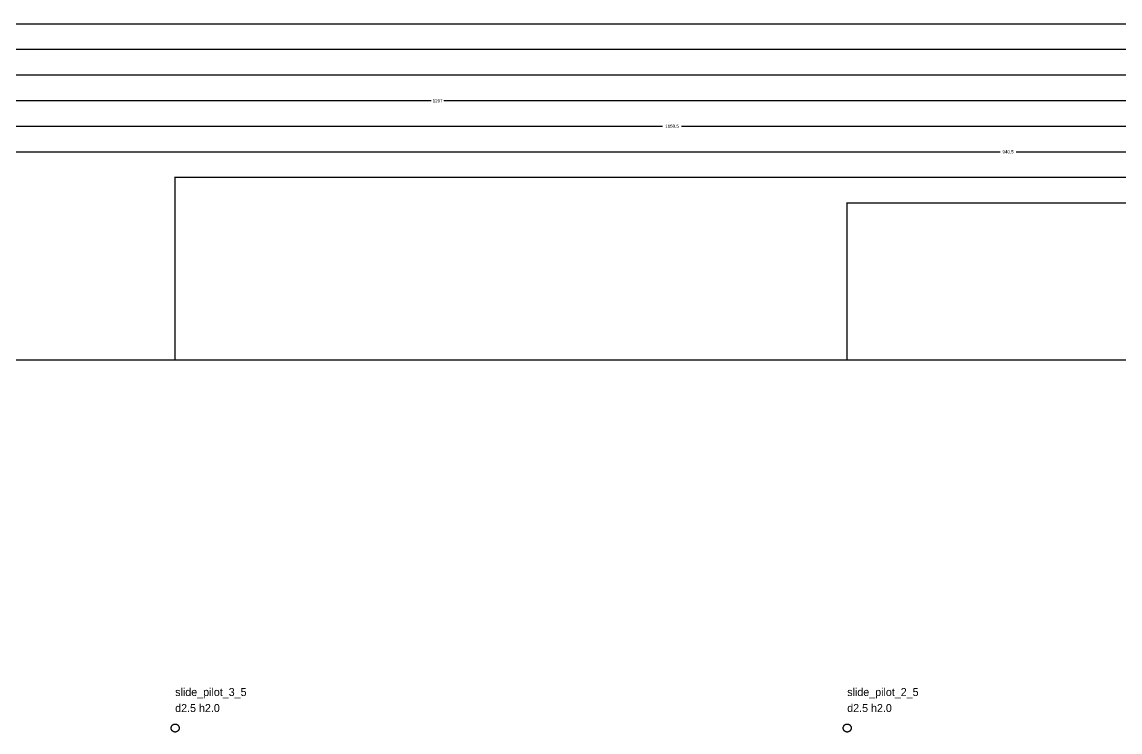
# Model space of a CAD drawing. Header units: millimetres. Extents: x -90 to 2551, y -195 to 364.
# Drawn here: x 1521.6 to 1864.7, y 113.8 to 335.7 of the extents above; entities that cross this region are included whole.
import ezdxf

# ---------------------------------------------------------------- set-up
doc = ezdxf.new("R2010")
doc.units = ezdxf.units.MM
for name, color, linetype in [('ANNOTATION', 7, 'Continuous'), ('CUT', 1, 'Continuous'), ('DIMENSION', 8, 'Continuous')]:
    doc.layers.add(name, color=color, linetype=linetype)
doc.dimstyles.get("Standard").update_dxf_attribs({"dimtxt": 2.5, "dimasz": 2.5, "dimexe": 1.25, "dimexo": 0.625, "dimtad": 1, "dimtxsty": 'Standard', "dimcen": 2.5, "dimazin": 3, "dimtfac": 1, "dimtmove": 0, "dimatfit": 3})

# ---------------------------------------------------------------- blocks, each defined once
blk = doc.blocks.new('_CLOSEDFILLED')
at = {"color": 0, "linetype": 'ByBlock'}
blk.add_solid([(-1, 0.2), (0, 0), (-1, -0.2)], dxfattribs=at)
blk = doc.blocks.new('*D16')
for p, q in [((2037.25, 279), (1779.25, 279)), ((1779.5, 230), (1779.5, 279)), ((2300.25, 279), (2042.25, 279)), ((2300, 230), (2300, 279))]:
    blk.add_line(p, q)
at = {"layer": 'Defpoints'}
for p in [(2300, 279), (1779.5, 230), (2300, 230)]:
    blk.add_point(p, dxfattribs=at)
at = {"layer": 'DIMENSION', "xscale": 0.25, "yscale": 0.25}
blk.add_blockref('_CLOSEDFILLED', (1779.5, 279), dxfattribs=at)
at = {"layer": 'DIMENSION', "xscale": 0.25, "yscale": 0.25, "rotation": 180}
blk.add_blockref('_CLOSEDFILLED', (2300, 279), dxfattribs=at)
at = {"layer": 'DIMENSION', "insert": (2039.75, 279), "char_height": 1, "attachment_point": 5}
blk.add_mtext('520,5', dxfattribs=at)
blk = doc.blocks.new('*D17')
for p, q in [((1932.25, 287), (1569.25, 287)), ((1569.5, 230), (1569.5, 287)), ((2300.25, 287), (1937.25, 287)), ((2300, 230), (2300, 287))]:
    blk.add_line(p, q)
at = {"layer": 'Defpoints'}
for p in [(2300, 287), (1569.5, 230), (2300, 230)]:
    blk.add_point(p, dxfattribs=at)
at = {"layer": 'DIMENSION', "xscale": 0.25, "yscale": 0.25}
blk.add_blockref('_CLOSEDFILLED', (1569.5, 287), dxfattribs=at)
at = {"layer": 'DIMENSION', "xscale": 0.25, "yscale": 0.25, "rotation": 180}
blk.add_blockref('_CLOSEDFILLED', (2300, 287), dxfattribs=at)
at = {"layer": 'DIMENSION', "insert": (1934.75, 287), "char_height": 1, "attachment_point": 5}
blk.add_mtext('730,5', dxfattribs=at)
blk = doc.blocks.new('*D18')
for p, q in [((1827.25, 295), (1359.25, 295)), ((1359.5, 230), (1359.5, 295)), ((2300.25, 295), (1832.25, 295)), ((2300, 230), (2300, 295))]:
    blk.add_line(p, q)
at = {"layer": 'Defpoints'}
for p in [(2300, 295), (1359.5, 230), (2300, 230)]:
    blk.add_point(p, dxfattribs=at)
at = {"layer": 'DIMENSION', "xscale": 0.25, "yscale": 0.25}
blk.add_blockref('_CLOSEDFILLED', (1359.5, 295), dxfattribs=at)
at = {"layer": 'DIMENSION', "xscale": 0.25, "yscale": 0.25, "rotation": 180}
blk.add_blockref('_CLOSEDFILLED', (2300, 295), dxfattribs=at)
at = {"layer": 'DIMENSION', "insert": (1829.75, 295), "char_height": 1, "attachment_point": 5}
blk.add_mtext('940,5', dxfattribs=at)
blk = doc.blocks.new('*D19')
for p, q in [((1721.75, 303), (1149.25, 303)), ((1149.5, 230), (1149.5, 303)), ((2300.25, 303), (1727.75, 303)), ((2300, 230), (2300, 303))]:
    blk.add_line(p, q)
at = {"layer": 'Defpoints'}
for p in [(2300, 303), (1149.5, 230), (2300, 230)]:
    blk.add_point(p, dxfattribs=at)
at = {"layer": 'DIMENSION', "xscale": 0.25, "yscale": 0.25}
blk.add_blockref('_CLOSEDFILLED', (1149.5, 303), dxfattribs=at)
at = {"layer": 'DIMENSION', "xscale": 0.25, "yscale": 0.25, "rotation": 180}
blk.add_blockref('_CLOSEDFILLED', (2300, 303), dxfattribs=at)
at = {"layer": 'DIMENSION', "insert": (1724.75, 303), "char_height": 1, "attachment_point": 5}
blk.add_mtext('1150,5', dxfattribs=at)
blk = doc.blocks.new('*D20')
for p, q in [((1649.5, 311), (1002.75, 311)), ((1003, 230), (1003, 311)), ((2300.25, 311), (1653.5, 311)), ((2300, 230), (2300, 311))]:
    blk.add_line(p, q)
at = {"layer": 'Defpoints'}
for p in [(2300, 311), (1003, 230), (2300, 230)]:
    blk.add_point(p, dxfattribs=at)
at = {"layer": 'DIMENSION', "xscale": 0.25, "yscale": 0.25}
blk.add_blockref('_CLOSEDFILLED', (1003, 311), dxfattribs=at)
at = {"layer": 'DIMENSION', "xscale": 0.25, "yscale": 0.25, "rotation": 180}
blk.add_blockref('_CLOSEDFILLED', (2300, 311), dxfattribs=at)
at = {"layer": 'DIMENSION', "insert": (1651.5, 311), "char_height": 1, "attachment_point": 5}
blk.add_mtext('1297', dxfattribs=at)
blk = doc.blocks.new('*D21')
for p, q in [((1482.335, 319), (671.42, 319)), ((671.67, 230), (671.67, 319)), ((2300.25, 319), (1489.335, 319)), ((2300, 230), (2300, 319))]:
    blk.add_line(p, q)
at = {"layer": 'Defpoints'}
for p in [(2300, 319), (671.67, 230), (2300, 230)]:
    blk.add_point(p, dxfattribs=at)
at = {"layer": 'DIMENSION', "xscale": 0.25, "yscale": 0.25}
blk.add_blockref('_CLOSEDFILLED', (671.67, 319), dxfattribs=at)
at = {"layer": 'DIMENSION', "xscale": 0.25, "yscale": 0.25, "rotation": 180}
blk.add_blockref('_CLOSEDFILLED', (2300, 319), dxfattribs=at)
at = {"layer": 'DIMENSION', "insert": (1485.835, 319), "char_height": 1, "attachment_point": 5}
blk.add_mtext('1628,33', dxfattribs=at)
blk = doc.blocks.new('*D22')
for p, q in [((1316.665, 327), (340.08, 327)), ((340.33, 230), (340.33, 327)), ((2300.25, 327), (1323.665, 327)), ((2300, 230), (2300, 327))]:
    blk.add_line(p, q)
at = {"layer": 'Defpoints'}
for p in [(2300, 327), (340.33, 230), (2300, 230)]:
    blk.add_point(p, dxfattribs=at)
at = {"layer": 'DIMENSION', "xscale": 0.25, "yscale": 0.25}
blk.add_blockref('_CLOSEDFILLED', (340.33, 327), dxfattribs=at)
at = {"layer": 'DIMENSION', "xscale": 0.25, "yscale": 0.25, "rotation": 180}
blk.add_blockref('_CLOSEDFILLED', (2300, 327), dxfattribs=at)
at = {"layer": 'DIMENSION', "insert": (1320.165, 327), "char_height": 1, "attachment_point": 5}
blk.add_mtext('1959,67', dxfattribs=at)
blk = doc.blocks.new('*D23')
for p, q in [((1152.5, 335), (8.75, 335)), ((9, 230), (9, 335)), ((2300.25, 335), (1156.5, 335)), ((2300, 230), (2300, 335))]:
    blk.add_line(p, q)
at = {"layer": 'Defpoints'}
for p in [(2300, 335), (9, 230), (2300, 230)]:
    blk.add_point(p, dxfattribs=at)
at = {"layer": 'DIMENSION', "xscale": 0.25, "yscale": 0.25}
blk.add_blockref('_CLOSEDFILLED', (9, 335), dxfattribs=at)
at = {"layer": 'DIMENSION', "xscale": 0.25, "yscale": 0.25, "rotation": 180}
blk.add_blockref('_CLOSEDFILLED', (2300, 335), dxfattribs=at)
at = {"layer": 'DIMENSION', "insert": (1154.5, 335), "char_height": 1, "attachment_point": 5}
blk.add_mtext('2291', dxfattribs=at)

msp = doc.modelspace()

# ---------------------------------------------------------------- linework, layer by layer
at = {"layer": 'CUT'}
for p, q in [((2300, 230), (0, 230)), ((1568.25, 115.078), (1568.26, 115.157)), ((1568.25, 115), (1568.25, 115.078)), ((1568.25, 114.922), (1568.25, 115)), ((1568.26, 114.843), (1568.25, 114.922)), ((1568.26, 115.157), (1568.27, 115.234)), ((1568.27, 114.766), (1568.26, 114.843)), ((1568.27, 115.234), (1568.29, 115.311)), ((1568.29, 114.689), (1568.27, 114.766)), ((1568.29, 115.311), (1568.31, 115.386)), ((1568.31, 114.614), (1568.29, 114.689)), ((1568.31, 115.386), (1568.34, 115.46)), ((1568.34, 114.54), (1568.31, 114.614)), ((1568.34, 115.46), (1568.37, 115.532)), ((1568.37, 114.468), (1568.34, 114.54)), ((1568.37, 115.532), (1568.4, 115.602)), ((1568.4, 114.398), (1568.37, 114.468)), ((1568.4, 115.602), (1568.44, 115.67)), ((1568.44, 114.33), (1568.4, 114.398)), ((1568.44, 115.67), (1568.49, 115.735)), ((1568.49, 114.265), (1568.44, 114.33)), ((1568.49, 115.735), (1568.54, 115.797)), ((1568.54, 114.203), (1568.49, 114.265)), ((1568.54, 115.797), (1568.59, 115.856)), ((1568.59, 114.144), (1568.54, 114.203)), ((1568.59, 115.856), (1568.64, 115.911)), ((1568.64, 114.089), (1568.59, 114.144)), ((1568.64, 115.911), (1568.7, 115.963)), ((1568.7, 114.037), (1568.64, 114.089)), ((1568.7, 115.963), (1568.77, 116.011)), ((1568.77, 113.989), (1568.7, 114.037)), ((1568.77, 116.011), (1568.83, 116.055)), ((1568.83, 113.945), (1568.77, 113.989)), ((1568.83, 116.055), (1568.9, 116.095)), ((1568.9, 113.905), (1568.83, 113.945)), ((1568.9, 116.095), (1568.97, 116.131)), ((1568.97, 113.869), (1568.9, 113.905)), ((1568.97, 116.131), (1569.04, 116.162)), ((1569.04, 113.838), (1568.97, 113.869)), ((1569.04, 116.162), (1569.11, 116.189)), ((1569.11, 113.811), (1569.04, 113.838)), ((1569.11, 116.189), (1569.19, 116.211)), ((1569.19, 113.789), (1569.11, 113.811)), ((1569.19, 116.211), (1569.27, 116.228)), ((1569.27, 113.772), (1569.19, 113.789)), ((1569.27, 116.228), (1569.34, 116.24)), ((1569.34, 113.76), (1569.27, 113.772)), ((1569.34, 116.24), (1569.42, 116.248)), ((1569.42, 113.752), (1569.34, 113.76)), ((1569.42, 116.248), (1569.5, 116.25)), ((1569.5, 113.75), (1569.42, 113.752)), ((1569.5, 116.25), (1569.58, 116.248)), ((1569.58, 113.752), (1569.5, 113.75)), ((1569.58, 116.248), (1569.66, 116.24)), ((1569.66, 113.76), (1569.58, 113.752)), ((1569.66, 116.24), (1569.73, 116.228)), ((1569.73, 113.772), (1569.66, 113.76)), ((1569.73, 116.228), (1569.81, 116.211)), ((1569.81, 113.789), (1569.73, 113.772)), ((1569.81, 116.211), (1569.89, 116.189)), ((1569.89, 113.811), (1569.81, 113.789)), ((1569.89, 116.189), (1569.96, 116.162)), ((1569.96, 113.838), (1569.89, 113.811)), ((1569.96, 116.162), (1570.03, 116.131)), ((1570.03, 113.869), (1569.96, 113.838)), ((1570.03, 116.131), (1570.1, 116.095)), ((1570.1, 113.905), (1570.03, 113.869)), ((1570.1, 116.095), (1570.17, 116.055)), ((1570.17, 113.945), (1570.1, 113.905)), ((1570.17, 116.055), (1570.23, 116.011)), ((1570.23, 113.989), (1570.17, 113.945)), ((1570.23, 116.011), (1570.3, 115.963)), ((1570.3, 114.037), (1570.23, 113.989)), ((1570.3, 115.963), (1570.36, 115.911)), ((1570.36, 114.089), (1570.3, 114.037)), ((1570.36, 115.911), (1570.41, 115.856)), ((1570.41, 114.144), (1570.36, 114.089)), ((1570.41, 115.856), (1570.46, 115.797)), ((1570.46, 114.203), (1570.41, 114.144)), ((1570.46, 115.797), (1570.51, 115.735)), ((1570.51, 114.265), (1570.46, 114.203)), ((1570.51, 115.735), (1570.56, 115.67)), ((1570.56, 114.33), (1570.51, 114.265)), ((1570.56, 115.67), (1570.6, 115.602)), ((1570.6, 114.398), (1570.56, 114.33)), ((1570.6, 115.602), (1570.63, 115.532)), ((1570.63, 114.468), (1570.6, 114.398)), ((1570.63, 115.532), (1570.66, 115.46)), ((1570.66, 114.54), (1570.63, 114.468)), ((1570.66, 115.46), (1570.69, 115.386)), ((1570.69, 114.614), (1570.66, 114.54)), ((1570.69, 115.386), (1570.71, 115.311)), ((1570.71, 114.689), (1570.69, 114.614)), ((1570.71, 115.311), (1570.73, 115.234)), ((1570.73, 114.766), (1570.71, 114.689)), ((1570.73, 115.234), (1570.74, 115.157)), ((1570.74, 114.843), (1570.73, 114.766)), ((1570.74, 115.157), (1570.75, 115.078)), ((1570.75, 114.922), (1570.74, 114.843)), ((1570.75, 115.078), (1570.75, 115)), ((1570.75, 115), (1570.75, 114.922)), ((1778.25, 115.078), (1778.26, 115.157)), ((1778.25, 115), (1778.25, 115.078)), ((1778.25, 114.922), (1778.25, 115)), ((1778.26, 114.843), (1778.25, 114.922)), ((1778.26, 115.157), (1778.27, 115.234)), ((1778.27, 114.766), (1778.26, 114.843)), ((1778.27, 115.234), (1778.29, 115.311)), ((1778.29, 114.689), (1778.27, 114.766)), ((1778.29, 115.311), (1778.31, 115.386)), ((1778.31, 114.614), (1778.29, 114.689)), ((1778.31, 115.386), (1778.34, 115.46)), ((1778.34, 114.54), (1778.31, 114.614)), ((1778.34, 115.46), (1778.37, 115.532)), ((1778.37, 114.468), (1778.34, 114.54)), ((1778.37, 115.532), (1778.4, 115.602)), ((1778.4, 114.398), (1778.37, 114.468)), ((1778.4, 115.602), (1778.44, 115.67)), ((1778.44, 114.33), (1778.4, 114.398)), ((1778.44, 115.67), (1778.49, 115.735)), ((1778.49, 114.265), (1778.44, 114.33)), ((1778.49, 115.735), (1778.54, 115.797)), ((1778.54, 114.203), (1778.49, 114.265)), ((1778.54, 115.797), (1778.59, 115.856)), ((1778.59, 114.144), (1778.54, 114.203)), ((1778.59, 115.856), (1778.64, 115.911)), ((1778.64, 114.089), (1778.59, 114.144)), ((1778.64, 115.911), (1778.7, 115.963)), ((1778.7, 114.037), (1778.64, 114.089)), ((1778.7, 115.963), (1778.77, 116.011)), ((1778.77, 113.989), (1778.7, 114.037)), ((1778.77, 116.011), (1778.83, 116.055)), ((1778.83, 113.945), (1778.77, 113.989)), ((1778.83, 116.055), (1778.9, 116.095)), ((1778.9, 113.905), (1778.83, 113.945)), ((1778.9, 116.095), (1778.97, 116.131)), ((1778.97, 113.869), (1778.9, 113.905)), ((1778.97, 116.131), (1779.04, 116.162)), ((1779.04, 113.838), (1778.97, 113.869)), ((1779.04, 116.162), (1779.11, 116.189)), ((1779.11, 113.811), (1779.04, 113.838)), ((1779.11, 116.189), (1779.19, 116.211)), ((1779.19, 113.789), (1779.11, 113.811)), ((1779.19, 116.211), (1779.27, 116.228)), ((1779.27, 113.772), (1779.19, 113.789)), ((1779.27, 116.228), (1779.34, 116.24)), ((1779.34, 113.76), (1779.27, 113.772)), ((1779.34, 116.24), (1779.42, 116.248)), ((1779.42, 113.752), (1779.34, 113.76)), ((1779.42, 116.248), (1779.5, 116.25)), ((1779.5, 113.75), (1779.42, 113.752)), ((1779.5, 116.25), (1779.58, 116.248)), ((1779.58, 113.752), (1779.5, 113.75)), ((1779.58, 116.248), (1779.66, 116.24)), ((1779.66, 113.76), (1779.58, 113.752)), ((1779.66, 116.24), (1779.73, 116.228)), ((1779.73, 113.772), (1779.66, 113.76)), ((1779.73, 116.228), (1779.81, 116.211)), ((1779.81, 113.789), (1779.73, 113.772)), ((1779.81, 116.211), (1779.89, 116.189)), ((1779.89, 113.811), (1779.81, 113.789)), ((1779.89, 116.189), (1779.96, 116.162)), ((1779.96, 113.838), (1779.89, 113.811)), ((1779.96, 116.162), (1780.03, 116.131)), ((1780.03, 113.869), (1779.96, 113.838)), ((1780.03, 116.131), (1780.1, 116.095)), ((1780.1, 113.905), (1780.03, 113.869)), ((1780.1, 116.095), (1780.17, 116.055)), ((1780.17, 113.945), (1780.1, 113.905)), ((1780.17, 116.055), (1780.23, 116.011)), ((1780.23, 113.989), (1780.17, 113.945)), ((1780.23, 116.011), (1780.3, 115.963)), ((1780.3, 114.037), (1780.23, 113.989)), ((1780.3, 115.963), (1780.36, 115.911)), ((1780.36, 114.089), (1780.3, 114.037)), ((1780.36, 115.911), (1780.41, 115.856)), ((1780.41, 114.144), (1780.36, 114.089)), ((1780.41, 115.856), (1780.46, 115.797)), ((1780.46, 114.203), (1780.41, 114.144)), ((1780.46, 115.797), (1780.51, 115.735)), ((1780.51, 114.265), (1780.46, 114.203)), ((1780.51, 115.735), (1780.56, 115.67)), ((1780.56, 114.33), (1780.51, 114.265)), ((1780.56, 115.67), (1780.6, 115.602)), ((1780.6, 114.398), (1780.56, 114.33)), ((1780.6, 115.602), (1780.63, 115.532)), ((1780.63, 114.468), (1780.6, 114.398)), ((1780.63, 115.532), (1780.66, 115.46)), ((1780.66, 114.54), (1780.63, 114.468)), ((1780.66, 115.46), (1780.69, 115.386)), ((1780.69, 114.614), (1780.66, 114.54)), ((1780.69, 115.386), (1780.71, 115.311)), ((1780.71, 114.689), (1780.69, 114.614)), ((1780.71, 115.311), (1780.73, 115.234)), ((1780.73, 114.766), (1780.71, 114.689)), ((1780.73, 115.234), (1780.74, 115.157)), ((1780.74, 114.843), (1780.73, 114.766)), ((1780.74, 115.157), (1780.75, 115.078)), ((1780.75, 114.922), (1780.74, 114.843)), ((1780.75, 115.078), (1780.75, 115)), ((1780.75, 115), (1780.75, 114.922))]:
    msp.add_line(p, q, dxfattribs=at)

# ---------------------------------------------------------------- texts
at = {"layer": 'ANNOTATION'}
for s, p in [('slide_pilot_3_5', (1569.5, 125)), ('slide_pilot_2_5', (1779.5, 125)), ('d2.5 h2.0', (1569.5, 120)), ('d2.5 h2.0', (1779.5, 120))]:
    msp.add_text(s, height=2.5, dxfattribs=at).set_placement(p)

# ---------------------------------------------------------------- dimensions: what is measured, and where the dimension line sits
at = {"layer": 'DIMENSION'}
for base, p2, picture, middle in [((2300, 335), (9, 230), '*D23', (1154.5, 335)), ((2300, 327), (340.33, 230), '*D22', (1320.165, 327)), ((2300, 319), (671.67, 230), '*D21', (1485.835, 319)), ((2300, 311), (1003, 230), '*D20', (1651.5, 311)), ((2300, 303), (1149.5, 230), '*D19', (1724.75, 303)), ((2300, 295), (1359.5, 230), '*D18', (1829.75, 295)), ((2300, 287), (1569.5, 230), '*D17', (1934.75, 287)), ((2300, 279), (1779.5, 230), '*D16', (2039.75, 279))]:
    dim = msp.add_linear_dim(base=base, p1=(2300, 230), p2=p2, dimstyle='Standard', dxfattribs=at)
    dim.commit()
    dim.dimension.update_dxf_attribs({"geometry": picture, "text_midpoint": middle})

doc.saveas('drawing.dxf')
